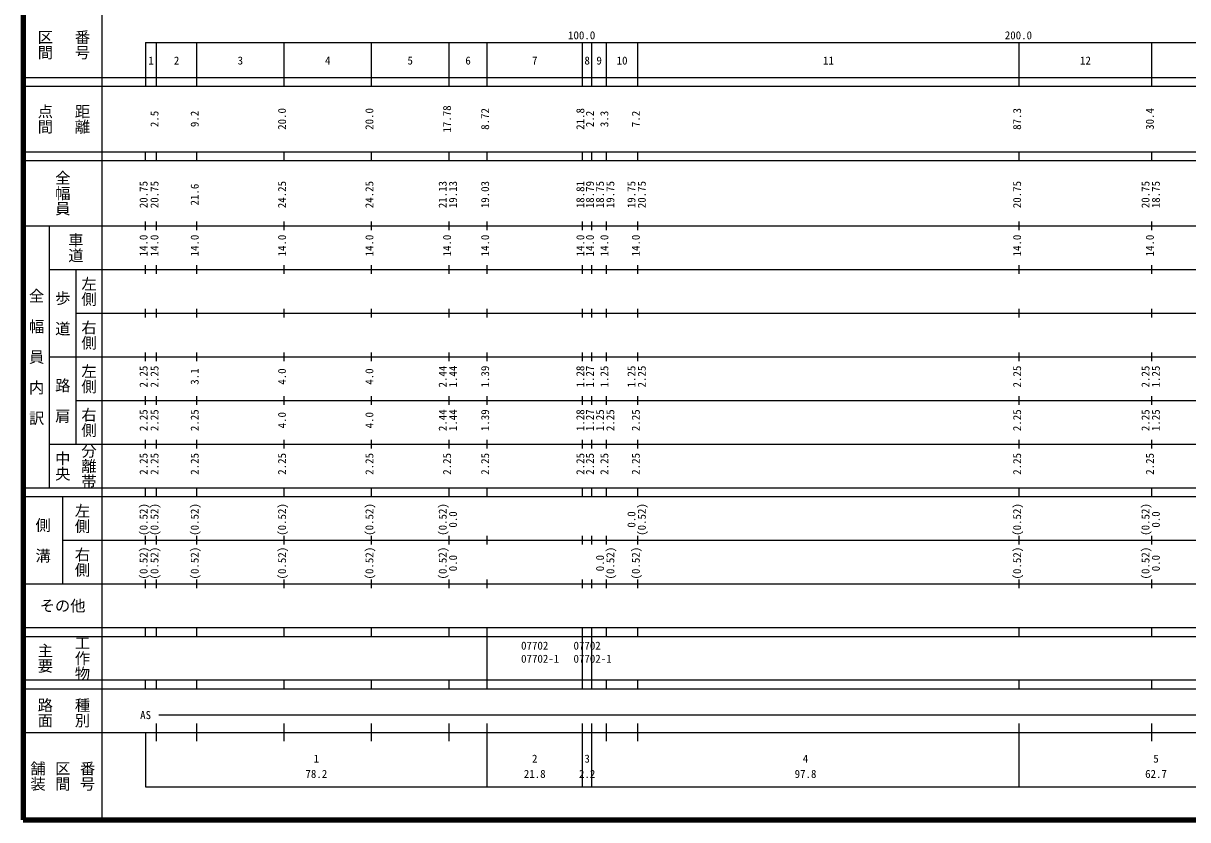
# Model space of a CAD drawing. Units: millimetres, scale not verified. Extents: x 40000 to 680000, y 20000 to 380000.
# Drawn here: x 40000 to 306605, y 20000 to 202409 of the extents above; entities that cross this region are included whole.
import ezdxf
from ezdxf.enums import TextEntityAlignment as Align

# ---------------------------------------------------------------- set-up
doc = ezdxf.new("R2010")
doc.units = ezdxf.units.MM
doc.header["$LTSCALE"] = 1000
doc.layers.add('M-TTL', color=2, linetype='Continuous', lineweight=140)
doc.layers.add('M-TTL-BAND', color=7, linetype='Continuous', lineweight=25)
doc.styles.add('@ＭＳ ゴシック', font='')
doc.styles.add('ＭＳ ゴシック', font='')
doc.styles.get('@ＭＳ ゴシック').set_extended_font_data('@MS Gothic')
doc.styles.get('ＭＳ ゴシック').set_extended_font_data('MS Gothic')

msp = doc.modelspace()

# ---------------------------------------------------------------- linework, layer by layer
at = {"layer": 'M-TTL'}
for p, q in [((40000, 380000), (40000, 20000)), ((40000, 20000), (680000, 20000))]:
    msp.add_line(p, q, dxfattribs=at)
at = {"layer": 'M-TTL-BAND'}
for p, q in [((58000, 370000), (58000, 20000)), ((68000, 198000), (579000, 198000)), ((68000, 198000), (68000, 188000)), ((70500, 188000), (70500, 198000)), ((79700, 188000), (79700, 198000)), ((99700, 188000), (99700, 198000)), ((119700, 188000), (119700, 198000)), ((137480, 188000), (137480, 198000)), ((146200, 188000), (146200, 198000)), ((168000, 188000), (168000, 198000)), ((170200, 188000), (170200, 198000)), ((173500, 188000), (173500, 198000)), ((180700, 188000), (180700, 198000)), ((268000, 188000), (268000, 198000)), ((298400, 188000), (298400, 198000)), ((40000, 190000), (579000, 190000)), ((40000, 188000), (579000, 188000)), ((40000, 173000), (579000, 173000)), ((40000, 171000), (579000, 171000)), ((68000, 171000), (68000, 173000)), ((70500, 171000), (70500, 173000)), ((79700, 171000), (79700, 173000)), ((99700, 171000), (99700, 173000)), ((119700, 171000), (119700, 173000)), ((137480, 171000), (137480, 173000)), ((146200, 171000), (146200, 173000)), ((168000, 171000), (168000, 173000)), ((170200, 171000), (170200, 173000)), ((173500, 171000), (173500, 173000)), ((180700, 171000), (180700, 173000)), ((268000, 171000), (268000, 173000)), ((298400, 171000), (298400, 173000)), ((40000, 156000), (579000, 156000)), ((46000, 96000), (46000, 156000)), ((68000, 155000), (68000, 157000)), ((70500, 155000), (70500, 157000)), ((79700, 155000), (79700, 157000)), ((99700, 155000), (99700, 157000)), ((119700, 155000), (119700, 157000)), ((137480, 155000), (137480, 157000)), ((146200, 155000), (146200, 157000)), ((168000, 155000), (168000, 157000)), ((170200, 155000), (170200, 157000)), ((173500, 155000), (173500, 157000)), ((180700, 155000), (180700, 157000)), ((268000, 155000), (268000, 157000)), ((298400, 155000), (298400, 157000)), ((68000, 145000), (68000, 147000)), ((70500, 145000), (70500, 147000)), ((79700, 145000), (79700, 147000)), ((99700, 145000), (99700, 147000)), ((119700, 145000), (119700, 147000)), ((137480, 145000), (137480, 147000)), ((146200, 145000), (146200, 147000)), ((168000, 145000), (168000, 147000)), ((170200, 145000), (170200, 147000)), ((173500, 145000), (173500, 147000)), ((180700, 145000), (180700, 147000)), ((268000, 145000), (268000, 147000)), ((298400, 145000), (298400, 147000)), ((46000, 146000), (579000, 146000)), ((52000, 146000), (52000, 106000)), ((52000, 136000), (579000, 136000)), ((68000, 135000), (68000, 137000)), ((70500, 135000), (70500, 137000)), ((79700, 135000), (79700, 137000)), ((99700, 135000), (99700, 137000)), ((119700, 135000), (119700, 137000)), ((137480, 135000), (137480, 137000)), ((146200, 135000), (146200, 137000)), ((168000, 135000), (168000, 137000)), ((170200, 135000), (170200, 137000)), ((173500, 135000), (173500, 137000)), ((180700, 135000), (180700, 137000)), ((268000, 135000), (268000, 137000)), ((298400, 135000), (298400, 137000)), ((46000, 126000), (579000, 126000)), ((68000, 125000), (68000, 127000)), ((70500, 125000), (70500, 127000)), ((79700, 125000), (79700, 127000)), ((99700, 125000), (99700, 127000)), ((119700, 125000), (119700, 127000)), ((137480, 125000), (137480, 127000)), ((146200, 125000), (146200, 127000)), ((168000, 125000), (168000, 127000)), ((170200, 125000), (170200, 127000)), ((173500, 125000), (173500, 127000)), ((180700, 125000), (180700, 127000)), ((268000, 125000), (268000, 127000)), ((298400, 125000), (298400, 127000)), ((52000, 116000), (579000, 116000)), ((68000, 115000), (68000, 117000)), ((70500, 115000), (70500, 117000)), ((79700, 115000), (79700, 117000)), ((99700, 115000), (99700, 117000)), ((119700, 115000), (119700, 117000)), ((137480, 115000), (137480, 117000)), ((146200, 115000), (146200, 117000)), ((168000, 115000), (168000, 117000)), ((170200, 115000), (170200, 117000)), ((173500, 115000), (173500, 117000)), ((180700, 115000), (180700, 117000)), ((268000, 115000), (268000, 117000)), ((298400, 115000), (298400, 117000)), ((68000, 105000), (68000, 107000)), ((70500, 105000), (70500, 107000)), ((79700, 105000), (79700, 107000)), ((99700, 105000), (99700, 107000)), ((119700, 105000), (119700, 107000)), ((137480, 105000), (137480, 107000)), ((146200, 105000), (146200, 107000)), ((168000, 105000), (168000, 107000)), ((170200, 105000), (170200, 107000)), ((173500, 105000), (173500, 107000)), ((180700, 105000), (180700, 107000)), ((268000, 105000), (268000, 107000)), ((298400, 105000), (298400, 107000)), ((46000, 106000), (579000, 106000)), ((40000, 96000), (579000, 96000)), ((68000, 94000), (68000, 96000)), ((70500, 94000), (70500, 96000)), ((79700, 94000), (79700, 96000)), ((99700, 94000), (99700, 96000)), ((119700, 94000), (119700, 96000)), ((137480, 94000), (137480, 96000)), ((146200, 94000), (146200, 96000)), ((168000, 94000), (168000, 96000)), ((170200, 94000), (170200, 96000)), ((173500, 94000), (173500, 96000)), ((180700, 94000), (180700, 96000)), ((268000, 94000), (268000, 96000)), ((298400, 94000), (298400, 96000)), ((40000, 94000), (579000, 94000)), ((49000, 94000), (49000, 74000)), ((49000, 84000), (579000, 84000)), ((68000, 83000), (68000, 85000)), ((70500, 83000), (70500, 85000)), ((79700, 83000), (79700, 85000)), ((99700, 83000), (99700, 85000)), ((119700, 83000), (119700, 85000)), ((137480, 83000), (137480, 85000)), ((146200, 83000), (146200, 85000)), ((168000, 83000), (168000, 85000)), ((170200, 83000), (170200, 85000)), ((173500, 83000), (173500, 85000)), ((180700, 83000), (180700, 85000)), ((268000, 83000), (268000, 85000)), ((298400, 83000), (298400, 85000)), ((68000, 73000), (68000, 75000)), ((70500, 73000), (70500, 75000)), ((79700, 73000), (79700, 75000)), ((99700, 73000), (99700, 75000)), ((119700, 73000), (119700, 75000)), ((137480, 73000), (137480, 75000)), ((146200, 73000), (146200, 75000)), ((168000, 73000), (168000, 75000)), ((170200, 73000), (170200, 75000)), ((173500, 73000), (173500, 75000)), ((180700, 73000), (180700, 75000)), ((268000, 73000), (268000, 75000)), ((298400, 73000), (298400, 75000)), ((40000, 74000), (579000, 74000)), ((40000, 64000), (579000, 64000)), ((68000, 62000), (68000, 64000)), ((70500, 62000), (70500, 64000)), ((79700, 62000), (79700, 64000)), ((99700, 62000), (99700, 64000)), ((119700, 62000), (119700, 64000)), ((137480, 62000), (137480, 64000)), ((146200, 62000), (146200, 64000)), ((168000, 62000), (168000, 64000)), ((170200, 62000), (170200, 64000)), ((173500, 62000), (173500, 64000)), ((180700, 62000), (180700, 64000)), ((268000, 62000), (268000, 64000)), ((298400, 62000), (298400, 64000)), ((40000, 62000), (579000, 62000)), ((146200, 52000), (146200, 62000)), ((168000, 52000), (168000, 62000)), ((170200, 52000), (170200, 62000)), ((40000, 52000), (579000, 52000)), ((68000, 50000), (68000, 52000)), ((70500, 50000), (70500, 52000)), ((79700, 50000), (79700, 52000)), ((99700, 50000), (99700, 52000)), ((119700, 50000), (119700, 52000)), ((137480, 50000), (137480, 52000)), ((146200, 50000), (146200, 52000)), ((168000, 50000), (168000, 52000)), ((170200, 50000), (170200, 52000)), ((173500, 50000), (173500, 52000)), ((180700, 50000), (180700, 52000)), ((268000, 50000), (268000, 52000)), ((298400, 50000), (298400, 52000)), ((40000, 50000), (579000, 50000)), ((71000, 44000), (565000, 44000)), ((40000, 40000), (579000, 40000)), ((68000, 40000), (68000, 27500)), ((70500, 38000), (70500, 42000)), ((79700, 38000), (79700, 42000)), ((99700, 38000), (99700, 42000)), ((119700, 38000), (119700, 42000)), ((137480, 38000), (137480, 42000)), ((146200, 27500), (146200, 42000)), ((168000, 27500), (168000, 42000)), ((170200, 27500), (170200, 42000)), ((173500, 38000), (173500, 42000)), ((180700, 38000), (180700, 42000)), ((268000, 27500), (268000, 42000)), ((298400, 38000), (298400, 42000)), ((68000, 27500), (579000, 27500))]:
    msp.add_line(p, q, dxfattribs=at)

# ---------------------------------------------------------------- texts
at = {"layer": 'M-TTL-BAND', "style": '@ＭＳ ゴシック'}
for s, p in [('区間', (45000, 197500)), ('番号', (53500, 197500)), ('点間', (45000, 180500)), ('距離', (53500, 180500)), ('全幅員', (49000, 163500)), ('車道', (52000, 151000)), ('左側', (55000, 141000)), ('全\u3000幅\u3000員\u3000内\u3000訳', (43000, 126000)), ('歩\u3000道', (49000, 136000)), ('右側', (55000, 131000)), ('左側', (55000, 121000)), ('路\u3000肩', (49000, 116000)), ('右側', (55000, 111000)), ('中央', (49000, 101000)), ('分離帯', (55000, 101000)), ('左側', (53500, 89000)), ('側\u3000溝', (44500, 84000)), ('右側', (53500, 79000)), ('工作物', (53500, 57000)), ('主要', (45000, 57000)), ('路面', (45000, 44500)), ('種別', (53500, 44500)), ('舗装', (43333, 30000)), ('区間', (49000, 30000)), ('番号', (54667, 30000))]:
    msp.add_text(s, height=2566, rotation=270, dxfattribs=at).set_placement(p, align=Align.MIDDLE_CENTER)
at = {"layer": 'M-TTL-BAND', "style": 'ＭＳ ゴシック'}
for s, p in [('100.0', (167844, 198195)), ('200.0', (267844, 198195)), ('1', (69250, 192405)), ('2', (75100, 192405)), ('3', (89700, 192405)), ('4', (109700, 192405)), ('5', (128590, 192405)), ('6', (141840, 192405)), ('7', (157100, 192405)), ('8', (169100, 192405)), ('9', (171850, 192405)), ('10', (177100, 192405)), ('11', (224350, 192405)), ('12', (283200, 192405)), ('AS', (68000, 42500)), ('1', (107100, 32523)), ('2', (157100, 32523)), ('3', (169100, 32523)), ('4', (219100, 32523)), ('5', (299350, 32523)), ('78.2', (107100, 29033)), ('21.8', (157100, 29033)), ('2.2', (169100, 29033)), ('97.8', (219100, 29033)), ('62.7', (299350, 29033))]:
    msp.add_text(s, height=1833, dxfattribs=at).set_placement(p, align=Align.BOTTOM_CENTER)
for s, p in [('2.5', (71500, 180500)), ('9.2', (80700, 180500)), ('20.0', (100700, 180500)), ('20.0', (120700, 180500)), ('17.78', (138480, 180500)), ('8.72', (147200, 180500)), ('21.8', (169000, 180500)), ('2.2', (171200, 180500)), ('3.3', (174500, 180500)), ('7.2', (181700, 180500)), ('87.3', (269000, 180500)), ('30.4', (299400, 180500)), ('20.75', (69000, 163174)), ('20.75', (71500, 163174)), ('21.6', (80700, 163174)), ('24.25', (100700, 163174)), ('24.25', (120700, 163174)), ('21.13', (137480, 163174)), ('19.13', (139850, 163174)), ('19.03', (147200, 163174)), ('18.81', (169000, 163174)), ('18.79', (171200, 163174)), ('18.75', (173500, 163174)), ('19.75', (175870, 163174)), ('19.75', (180700, 163174)), ('20.75', (183070, 163174)), ('20.75', (269000, 163174)), ('20.75', (298400, 163174)), ('18.75', (300770, 163174)), ('14.0', (69000, 151500)), ('14.0', (71500, 151500)), ('14.0', (80700, 151500)), ('14.0', (100700, 151500)), ('14.0', (120700, 151500)), ('14.0', (138480, 151500)), ('14.0', (147200, 151500)), ('14.0', (169000, 151500)), ('14.0', (171200, 151500)), ('14.0', (174500, 151500)), ('14.0', (181700, 151500)), ('14.0', (269000, 151500)), ('14.0', (299400, 151500)), ('2.25', (69000, 121500)), ('2.25', (71500, 121500)), ('3.1', (80700, 121500)), ('4.0', (100700, 121500)), ('4.0', (120700, 121500)), ('2.44', (137480, 121500)), ('1.44', (139850, 121500)), ('1.39', (147200, 121500)), ('1.28', (169000, 121500)), ('1.27', (171200, 121500)), ('1.25', (174500, 121500)), ('1.25', (180700, 121500)), ('2.25', (183070, 121500)), ('2.25', (269000, 121500)), ('2.25', (298400, 121500)), ('1.25', (300770, 121500)), ('2.25', (69000, 111500)), ('2.25', (71500, 111500)), ('2.25', (80700, 111500)), ('4.0', (100700, 111500)), ('4.0', (120700, 111500)), ('2.44', (137480, 111500)), ('1.44', (139850, 111500)), ('1.39', (147200, 111500)), ('1.28', (169000, 111500)), ('1.27', (171200, 111500)), ('1.25', (173500, 111500)), ('2.25', (175870, 111500)), ('2.25', (181700, 111500)), ('2.25', (269000, 111500)), ('2.25', (298400, 111500)), ('1.25', (300770, 111500)), ('2.25', (69000, 101500)), ('2.25', (71500, 101500)), ('2.25', (80700, 101500)), ('2.25', (100700, 101500)), ('2.25', (120700, 101500)), ('2.25', (138480, 101500)), ('2.25', (147200, 101500)), ('2.25', (169000, 101500)), ('2.25', (171200, 101500)), ('2.25', (174500, 101500)), ('2.25', (181700, 101500)), ('2.25', (269000, 101500)), ('2.25', (299400, 101500)), ('(0.52)', (69000, 88764)), ('(0.52)', (71500, 88764)), ('(0.52)', (80700, 88764)), ('(0.52)', (100700, 88764)), ('(0.52)', (120700, 88764)), ('(0.52)', (137480, 88764)), ('(0.52)', (183070, 88764)), ('(0.52)', (269000, 88764)), ('(0.52)', (298400, 88764)), ('0.0', (139850, 88764)), ('0.0', (180700, 88764)), ('0.0', (300770, 88764)), ('(0.52)', (69000, 78764)), ('(0.52)', (71500, 78764)), ('(0.52)', (80700, 78764)), ('(0.52)', (100700, 78764)), ('(0.52)', (120700, 78764)), ('(0.52)', (137480, 78764)), ('0.0', (139850, 78764)), ('0.0', (173500, 78764)), ('(0.52)', (175870, 78764)), ('(0.52)', (181700, 78764)), ('(0.52)', (269000, 78764)), ('(0.52)', (298400, 78764)), ('0.0', (300770, 78764))]:
    msp.add_text(s, height=1833, rotation=90, dxfattribs=at).set_placement(p, align=Align.BOTTOM_CENTER)
msp.add_text('その他', height=2566, dxfattribs=at).set_placement((49000, 69000), align=Align.MIDDLE_CENTER)
for s, p in [('07702', (153975, 58405)), ('07702', (165975, 58405)), ('07702-1', (153975, 55405)), ('07702-1', (165975, 55405))]:
    msp.add_text(s, height=1833, dxfattribs=at).set_placement(p, align=Align.BOTTOM_LEFT)

doc.saveas('drawing.dxf')
